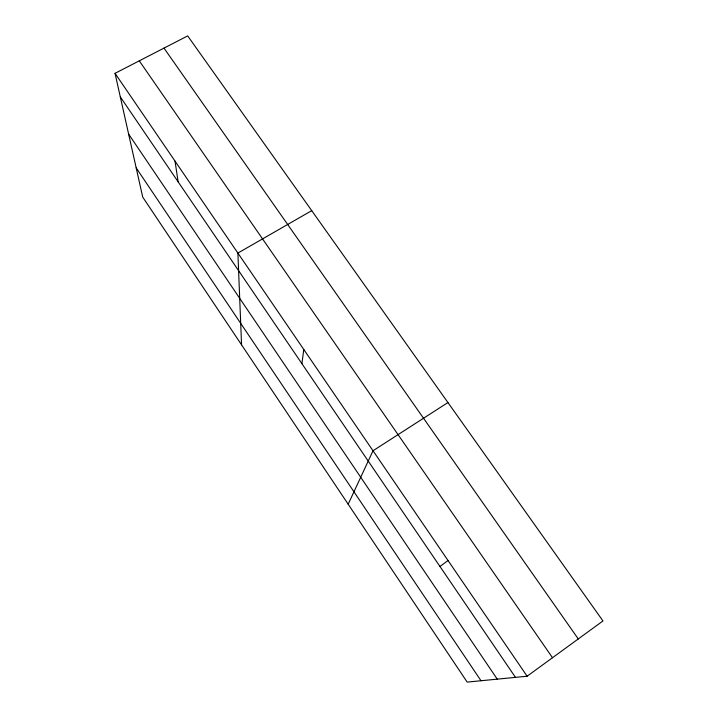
<?xml version="1.0" encoding="UTF-8"?>
<svg xmlns="http://www.w3.org/2000/svg" width="718" height="718" viewBox="0 0 718 718"><rect width="100%" height="100%" fill="white"/><g stroke="black" fill="none" stroke-linecap="round" stroke-linejoin="round"><path stroke-width="1.08" d="M301.892 363.631L303.804 349.504M348.176 504.215L373.019 450.76L447.933 402.538M439.972 566.484L448.041 560.516M527.129 676.221L602.967 620.953L187.685 35.9L115.033 73.335L142.72 197.091L467.176 682.1L527.129 676.221L115.033 73.335M311.729 210.652L237.891 253.068L241.562 344.837M163.991 48.115L578.277 638.948M139.283 60.842L552.492 657.733M120.292 96.858L515.452 677.361M128.612 134.051L497.251 679.147M136.187 167.886L480.997 680.745M175.03 161.119L178.118 181.807"/></g></svg>
